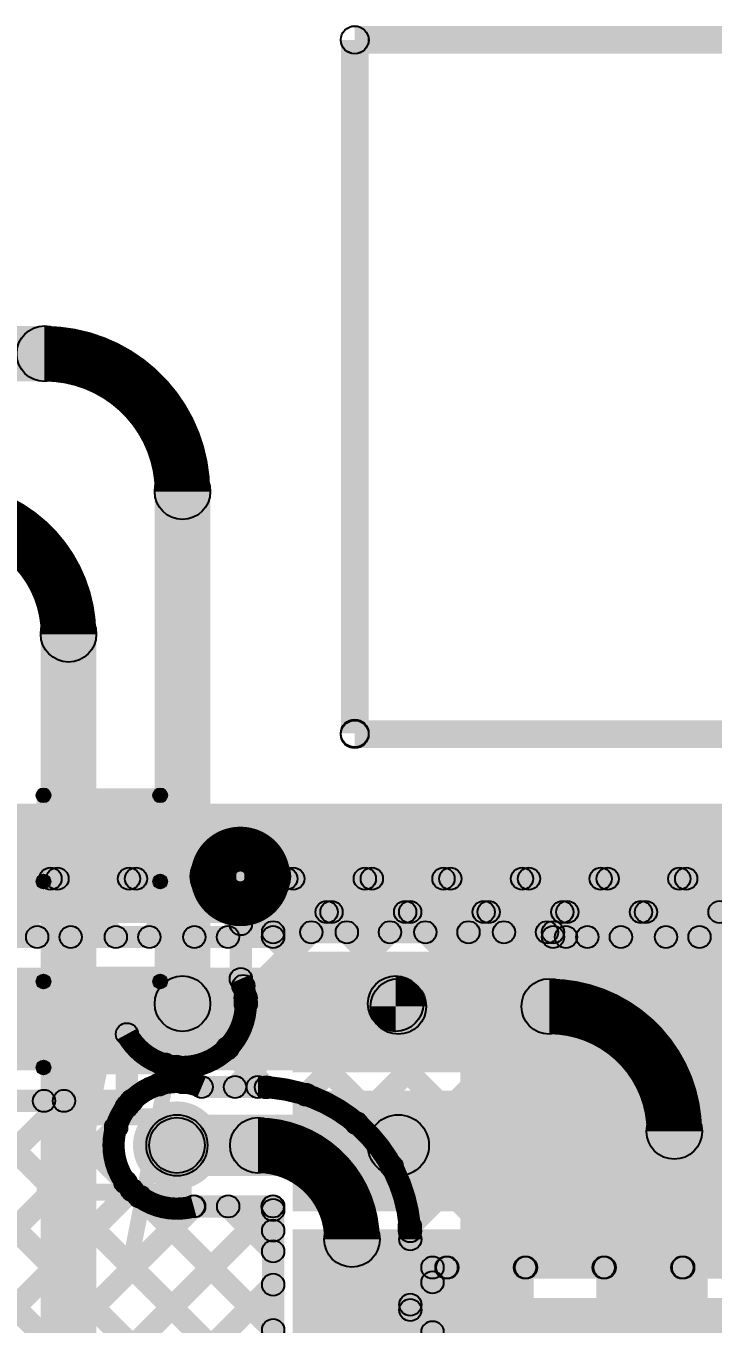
# Model space of a CAD drawing. Header units: millimetres. Extents: x -0.24 to 2.5, y 0 to 2.55.
# Drawn here: x 1.4387 to 1.6859, y 2.0537 to 2.521 of the extents above; entities that cross this region are included whole.
import ezdxf

# ---------------------------------------------------------------- set-up
doc = ezdxf.new("R2010")
doc.units = ezdxf.units.MM
doc.header["$MEASUREMENT"] = 0
for name, color, linetype in [('BottomLayer', 5, 'Continuous'), ('BottomSolder', 6, 'Continuous'), ('TopLayer', 1, 'Continuous'), ('TopOverlay', 2, 'Continuous'), ('TopPaste', 8, 'Continuous'), ('TopSolder', 216, 'Continuous'), ('ViaHoleLayer', 16, 'Continuous')]:
    doc.layers.add(name, color=color, linetype=linetype)

# ---------------------------------------------------------------- blocks, each defined once
blk = doc.blocks.new('C__0603_23')
at = {"layer": 'TopLayer'}
for points in [[(-0.015, 0.0175), (-0.015, -0.0175), (-0.045, -0.0175), (-0.045, 0.0175)], [(0.045, 0.0175), (0.045, -0.0175), (0.015, -0.0175), (0.015, 0.0175)]]:
    blk.add_hatch(color=1, dxfattribs=at).paths.add_polyline_path(points)
at = {"layer": 'TopOverlay'}
h = blk.add_hatch(color=2, dxfattribs=at)
edge = h.paths.add_edge_path()
edge.add_arc((-0.049, 0.021), 0.0025, 0, 360)
h = blk.add_hatch(color=2, dxfattribs=at)
edge = h.paths.add_edge_path()
edge.add_arc((-0.049, 0.021), 0.0025, 0, 360)
for points in [[(-0.049, 0.0185), (-0.049, 0.0235), (-0.018, 0.0235), (-0.018, 0.0185)], [(0.018, 0.0185), (0.018, 0.0235), (0.049, 0.0235), (0.049, 0.0185)], [(-0.0515, 0.021), (-0.0465, 0.021), (-0.0465, -0.021), (-0.0515, -0.021)], [(0.0465, 0.021), (0.0515, 0.021), (0.0515, -0.021), (0.0465, -0.021)], [(-0.049, -0.0235), (-0.049, -0.0185), (-0.018, -0.0185), (-0.018, -0.0235)], [(0.018, -0.0235), (0.018, -0.0185), (0.049, -0.0185), (0.049, -0.0235)]]:
    blk.add_hatch(color=2, dxfattribs=at).paths.add_polyline_path(points)
h = blk.add_hatch(color=2, dxfattribs=at)
edge = h.paths.add_edge_path()
edge.add_arc((-0.018, 0.021), 0.0025, 0, 360)
h = blk.add_hatch(color=2, dxfattribs=at)
edge = h.paths.add_edge_path()
edge.add_arc((0.018, 0.021), 0.0025, 0, 360)
h = blk.add_hatch(color=2, dxfattribs=at)
edge = h.paths.add_edge_path()
edge.add_arc((0.049, 0.021), 0.0025, 0, 360)
h = blk.add_hatch(color=2, dxfattribs=at)
edge = h.paths.add_edge_path()
edge.add_arc((0.049, 0.021), 0.0025, 0, 360)
h = blk.add_hatch(color=2, dxfattribs=at)
edge = h.paths.add_edge_path()
edge.add_arc((-0.049, -0.021), 0.0025, 0, 360)
h = blk.add_hatch(color=2, dxfattribs=at)
edge = h.paths.add_edge_path()
edge.add_arc((-0.049, -0.021), 0.0025, 0, 360)
h = blk.add_hatch(color=2, dxfattribs=at)
edge = h.paths.add_edge_path()
edge.add_arc((-0.018, -0.021), 0.0025, 0, 360)
h = blk.add_hatch(color=2, dxfattribs=at)
edge = h.paths.add_edge_path()
edge.add_arc((0.018, -0.021), 0.0025, 0, 360)
h = blk.add_hatch(color=2, dxfattribs=at)
edge = h.paths.add_edge_path()
edge.add_arc((0.049, -0.021), 0.0025, 0, 360)
h = blk.add_hatch(color=2, dxfattribs=at)
edge = h.paths.add_edge_path()
edge.add_arc((0.049, -0.021), 0.0025, 0, 360)
at = {"layer": 'TopPaste'}
for points in [[(-0.015, 0.0175), (-0.015, -0.0175), (-0.045, -0.0175), (-0.045, 0.0175)], [(0.045, 0.0175), (0.045, -0.0175), (0.015, -0.0175), (0.015, 0.0175)]]:
    blk.add_hatch(color=8, dxfattribs=at).paths.add_polyline_path(points)
at = {"layer": 'TopSolder'}
for points in [[(-0.01264, 0.01986), (-0.01264, -0.01986), (-0.04736, -0.01986), (-0.04736, 0.01986)], [(0.04736, 0.01986), (0.04736, -0.01986), (0.01264, -0.01986), (0.01264, 0.01986)]]:
    blk.add_hatch(color=216, dxfattribs=at).paths.add_polyline_path(points)
at = {"layer": 'TopOverlay'}
for centre in [(-0.049, 0.021), (-0.049, 0.021), (-0.018, 0.021), (0.018, 0.021), (0.049, 0.021), (0.049, 0.021), (-0.049, -0.021), (-0.049, -0.021), (-0.018, -0.021), (0.018, -0.021), (0.049, -0.021), (0.049, -0.021)]:
    blk.add_circle(centre, 0.0025, dxfattribs=at)
blk = doc.blocks.new('ESP32_WROOM_32__16MB__65')
at = {"layer": 'TopLayer'}
for points in [[(-0.37402, 0.3624), (-0.29528, 0.3624), (-0.29528, 0.32697), (-0.37402, 0.32697)], [(-0.37402, 0.3124), (-0.29528, 0.3124), (-0.29528, 0.27697), (-0.37402, 0.27697)], [(-0.37402, 0.2624), (-0.29528, 0.2624), (-0.29528, 0.22697), (-0.37402, 0.22697)], [(-0.37402, 0.2124), (-0.29528, 0.2124), (-0.29528, 0.17697), (-0.37402, 0.17697)]]:
    blk.add_hatch(color=1, dxfattribs=at).paths.add_polyline_path(points)
at = {"layer": 'TopOverlay'}
h = blk.add_hatch(color=2, dxfattribs=at)
edge = h.paths.add_edge_path()
edge.add_arc((-0.35565, 0.64467), 0.005, 0, 360)
h = blk.add_hatch(color=2, dxfattribs=at)
edge = h.paths.add_edge_path()
edge.add_arc((-0.35565, 0.64467), 0.005, 0, 360)
h = blk.add_hatch(color=2, dxfattribs=at)
edge = h.paths.add_edge_path()
edge.add_arc((-0.35564, 0.64469), 0.005, 0, 360)
h = blk.add_hatch(color=2, dxfattribs=at)
edge = h.paths.add_edge_path()
edge.add_arc((-0.35564, 0.64469), 0.005, 0, 360)
h = blk.add_hatch(color=2, dxfattribs=at)
edge = h.paths.add_edge_path()
edge.add_arc((-0.35564, 0.64468), 0.005, 0, 360)
h = blk.add_hatch(color=2, dxfattribs=at)
edge = h.paths.add_edge_path()
edge.add_arc((-0.35564, 0.64468), 0.005, 0, 360)
for points in [[(-0.35564, 0.63969), (-0.35564, 0.64969), (0.36481, 0.64969), (0.36481, 0.63969)], [(-0.35211, 0.64113), (-0.35918, 0.6482), (-0.35917, 0.64821), (-0.3521, 0.64114)], [(-0.35065, 0.395), (-0.36065, 0.395), (-0.36065, 0.64467), (-0.35065, 0.64467)], [(-0.35064, 0.64468), (-0.36064, 0.64468), (-0.36064, 0.64469), (-0.35064, 0.64469)], [(-0.35565, 0.38969), (-0.35565, 0.39969), (0.36535, 0.39969), (0.36535, 0.38969)]]:
    blk.add_hatch(color=2, dxfattribs=at).paths.add_polyline_path(points)
h = blk.add_hatch(color=2, dxfattribs=at)
edge = h.paths.add_edge_path()
edge.add_arc((-0.35565, 0.395), 0.005, 0, 360)
h = blk.add_hatch(color=2, dxfattribs=at)
edge = h.paths.add_edge_path()
edge.add_arc((-0.35565, 0.39469), 0.005, 0, 360)
h = blk.add_hatch(color=2, dxfattribs=at)
edge = h.paths.add_edge_path()
edge.add_arc((-0.40489, 0.3435), 0.00984, 0, 360)
h = blk.add_hatch(color=2, dxfattribs=at)
edge = h.paths.add_edge_path()
edge.add_arc((-0.38876, 0.3435), 0.00984, 0, 360)
at = {"layer": 'TopPaste'}
for points in [[(-0.37402, 0.3624), (-0.29528, 0.3624), (-0.29528, 0.32697), (-0.37402, 0.32697)], [(-0.37402, 0.3124), (-0.29528, 0.3124), (-0.29528, 0.27697), (-0.37402, 0.27697)], [(-0.37402, 0.2624), (-0.29528, 0.2624), (-0.29528, 0.22697), (-0.37402, 0.22697)], [(-0.37402, 0.2124), (-0.29528, 0.2124), (-0.29528, 0.17697), (-0.37402, 0.17697)]]:
    blk.add_hatch(color=8, dxfattribs=at).paths.add_polyline_path(points)
at = {"layer": 'TopSolder'}
for points in [[(-0.37802, 0.3664), (-0.29128, 0.3664), (-0.29128, 0.32297), (-0.37802, 0.32297)], [(-0.37802, 0.3164), (-0.29128, 0.3164), (-0.29128, 0.27297), (-0.37802, 0.27297)], [(-0.37802, 0.2664), (-0.29128, 0.2664), (-0.29128, 0.22297), (-0.37802, 0.22297)], [(-0.37802, 0.2164), (-0.29128, 0.2164), (-0.29128, 0.17297), (-0.37802, 0.17297)]]:
    blk.add_hatch(color=216, dxfattribs=at).paths.add_polyline_path(points)
at = {"layer": 'TopOverlay', "const_width": 0.01969}
blk.add_lwpolyline([(-0.38876, 0.3435, 1), (-0.40489, 0.3435, 1)], format="xyb", close=True, dxfattribs=at)
at = {"layer": 'TopOverlay'}
for centre, radius in [((-0.35565, 0.64467), 0.005), ((-0.35565, 0.64467), 0.005), ((-0.35564, 0.64469), 0.005), ((-0.35564, 0.64469), 0.005), ((-0.35564, 0.64468), 0.005), ((-0.35564, 0.64468), 0.005), ((-0.35565, 0.395), 0.005), ((-0.35565, 0.39469), 0.005), ((-0.40489, 0.3435), 0.00984), ((-0.38876, 0.3435), 0.00984)]:
    blk.add_circle(centre, radius, dxfattribs=at)

msp = doc.modelspace()

# ---------------------------------------------------------------- hatches: boundary and pattern name
at = {"layer": 'BottomLayer'}
for points in [[(1.092, 2.393), (1.092, 2.413), (1.44534, 2.413), (1.44534, 2.393)], [(1.505, 2.169), (1.485, 2.169), (1.485, 2.35334), (1.505, 2.35334)], [(1.464, 1.963), (1.444, 1.963), (1.444, 2.302), (1.464, 2.302)], [(1.595, 2.075), (1.693, 2.075), (1.693, 2.223), (1.595, 2.223)], [(1.516, 2.198), (1.516, 2.206), (2.395, 2.206), (2.395, 2.198)], [(1.51676, 2.13617), (1.5111, 2.14183), (1.5741, 2.20483), (1.57976, 2.19917)], [(1.52, 2.17791), (1.512, 2.17791), (1.512, 2.202), (1.52, 2.202)], [(1.51883, 2.19481), (1.51317, 2.20047), (1.51753, 2.20483), (1.52319, 2.19917)], [(1.52055, 2.16824), (1.51489, 2.1739), (1.54582, 2.20483), (1.55147, 2.19917)], [(1.51575, 2.19917), (1.52141, 2.20483), (1.64941, 2.07683), (1.64375, 2.07117)], [(1.54225, 2.13338), (1.53659, 2.13904), (1.60238, 2.20483), (1.60804, 2.19917)], [(1.54403, 2.19917), (1.54969, 2.20483), (1.67769, 2.07683), (1.67203, 2.07117)], [(1.56037, 2.12322), (1.55472, 2.12888), (1.63067, 2.20483), (1.63633, 2.19917)], [(1.57309, 2.10765), (1.56744, 2.11331), (1.65895, 2.20483), (1.66461, 2.19917)], [(1.57232, 2.19917), (1.57797, 2.20483), (1.70597, 2.07683), (1.70032, 2.07117)], [(1.57964, 2.08591), (1.57398, 2.09157), (1.68724, 2.20483), (1.69289, 2.19917)], [(1.59318, 2.07117), (1.58752, 2.07683), (1.71552, 2.20483), (1.72118, 2.19917)], [(1.6006, 2.19917), (1.60626, 2.20483), (1.69583, 2.11526), (1.69017, 2.1096)], [(1.62889, 2.19917), (1.63454, 2.20483), (1.69586, 2.14351), (1.6902, 2.13786)], [(1.65717, 2.19917), (1.66283, 2.20483), (1.7022, 2.16546), (1.69654, 2.1598)], [(1.68545, 2.19917), (1.69111, 2.20483), (1.71572, 2.18022), (1.71006, 2.17456)], [(1.51407, 2.17257), (1.51972, 2.17823), (1.62112, 2.07683), (1.61546, 2.07117)], [(1.479, 2.13201), (1.471, 2.13201), (1.471, 2.15803), (1.479, 2.15803)], [(1.50831, 2.15005), (1.51396, 2.1557), (1.52792, 2.14175), (1.52226, 2.13609)], [(1.4858, 2.14427), (1.49145, 2.14993), (1.49783, 2.14355), (1.49217, 2.13789)], [(1.62146, 2.07117), (1.61581, 2.07683), (1.69138, 2.1524), (1.69703, 2.14674)], [(1.48934, 2.13704), (1.48369, 2.1427), (1.4901, 2.14911), (1.49576, 2.14345)], [(1.50191, 2.135), (1.50191, 2.143), (1.52214, 2.143), (1.52214, 2.135)], [(1.493, 2.108), (1.493, 2.128), (1.52214, 2.128), (1.52214, 2.108)], [(1.64975, 2.07117), (1.64409, 2.07683), (1.69017, 2.12291), (1.69583, 2.11725)], [(1.57409, 2.08426), (1.57975, 2.08992), (1.59284, 2.07683), (1.58718, 2.07117)], [(1.67803, 2.07117), (1.67237, 2.07683), (1.68921, 2.09366), (1.69487, 2.08801)], [(1.566, 1.97994), (1.546, 1.97994), (1.546, 2.08414), (1.566, 2.08414)], [(1.581, 1.97994), (1.573, 1.97994), (1.573, 2.08414), (1.581, 2.08414)], [(1.58783, 2.06582), (1.58217, 2.07148), (1.58752, 2.07683), (1.59318, 2.07117)], [(1.585, 2.07), (1.585, 2.078), (2.089, 2.078), (2.089, 2.07)], [(1.57983, 2.05782), (1.57417, 2.06348), (1.58217, 2.07148), (1.58783, 2.06582)], [(1.589, 1.99), (1.581, 1.99), (1.581, 2.074), (1.589, 2.074)], [(1.57417, 2.0559), (1.57983, 2.06155), (1.58783, 2.05355), (1.58217, 2.0479)], [(1.596, 2.001), (2.279, 2.001), (2.279, 2.063), (1.596, 2.063)]]:
    msp.add_hatch(color=5, dxfattribs=at).paths.add_polyline_path(points)
h = msp.add_hatch(color=5, dxfattribs=at)
edge = h.paths.add_edge_path()
edge.add_arc((1.44534, 2.403), 0.01, 0, 360)
h = msp.add_hatch(color=5, dxfattribs=at)
edge = h.paths.add_edge_path()
edge.add_arc((1.44534, 2.403), 0.01, 0, 360)
h = msp.add_hatch(color=5, dxfattribs=at)
edge = h.paths.add_edge_path()
edge.add_arc((1.495, 2.35334), 0.01, 0, 360)
h = msp.add_hatch(color=5, dxfattribs=at)
edge = h.paths.add_edge_path()
edge.add_arc((1.495, 2.35334), 0.01, 0, 360)
h = msp.add_hatch(color=5, dxfattribs=at)
edge = h.paths.add_edge_path()
edge.add_arc((1.454, 2.302), 0.01, 0, 360)
h = msp.add_hatch(color=5, dxfattribs=at)
edge = h.paths.add_edge_path()
edge.add_arc((1.454, 2.302), 0.01, 0, 360)
h = msp.add_hatch(color=5, dxfattribs=at)
edge = h.paths.add_edge_path()
edge.add_arc((1.634, 2.201), 0.01181, 0, 360)
h = msp.add_hatch(color=5, dxfattribs=at)
edge = h.paths.add_edge_path()
edge.add_arc((1.67, 2.201), 0.01181, 0, 360)
h = msp.add_hatch(color=5, dxfattribs=at)
edge = h.paths.add_edge_path()
edge.add_arc((1.516, 2.202), 0.004, 0, 360)
h = msp.add_hatch(color=5, dxfattribs=at)
edge = h.paths.add_edge_path()
edge.add_arc((1.516, 2.202), 0.004, 0, 360)
h = msp.add_hatch(color=5, dxfattribs=at)
edge = h.paths.add_edge_path()
edge.add_arc((1.51858, 2.202), 0.004, 0, 360)
h = msp.add_hatch(color=5, dxfattribs=at)
edge = h.paths.add_edge_path()
edge.add_arc((1.52036, 2.202), 0.004, 0, 360)
h = msp.add_hatch(color=5, dxfattribs=at)
edge = h.paths.add_edge_path()
edge.add_arc((1.54686, 2.202), 0.004, 0, 360)
h = msp.add_hatch(color=5, dxfattribs=at)
edge = h.paths.add_edge_path()
edge.add_arc((1.54864, 2.202), 0.004, 0, 360)
h = msp.add_hatch(color=5, dxfattribs=at)
edge = h.paths.add_edge_path()
edge.add_arc((1.57515, 2.202), 0.004, 0, 360)
h = msp.add_hatch(color=5, dxfattribs=at)
edge = h.paths.add_edge_path()
edge.add_arc((1.57693, 2.202), 0.004, 0, 360)
h = msp.add_hatch(color=5, dxfattribs=at)
edge = h.paths.add_edge_path()
edge.add_arc((1.60343, 2.202), 0.004, 0, 360)
h = msp.add_hatch(color=5, dxfattribs=at)
edge = h.paths.add_edge_path()
edge.add_arc((1.60521, 2.202), 0.004, 0, 360)
h = msp.add_hatch(color=5, dxfattribs=at)
edge = h.paths.add_edge_path()
edge.add_arc((1.63171, 2.202), 0.004, 0, 360)
h = msp.add_hatch(color=5, dxfattribs=at)
edge = h.paths.add_edge_path()
edge.add_arc((1.6335, 2.202), 0.004, 0, 360)
h = msp.add_hatch(color=5, dxfattribs=at)
edge = h.paths.add_edge_path()
edge.add_arc((1.66, 2.202), 0.004, 0, 360)
h = msp.add_hatch(color=5, dxfattribs=at)
edge = h.paths.add_edge_path()
edge.add_arc((1.66178, 2.202), 0.004, 0, 360)
h = msp.add_hatch(color=5, dxfattribs=at)
edge = h.paths.add_edge_path()
edge.add_arc((1.68828, 2.202), 0.004, 0, 360)
h = msp.add_hatch(color=5, dxfattribs=at)
edge = h.paths.add_edge_path()
edge.add_arc((1.516, 2.19764), 0.004, 0, 360)
h = msp.add_hatch(color=5, dxfattribs=at)
edge = h.paths.add_edge_path()
edge.add_arc((1.495, 2.169), 0.01181, 0, 360)
h = msp.add_hatch(color=5, dxfattribs=at)
edge = h.paths.add_edge_path()
edge.add_arc((1.495, 2.169), 0.01, 0, 360)
h = msp.add_hatch(color=5, dxfattribs=at)
edge = h.paths.add_edge_path()
edge.add_arc((1.516, 2.17791), 0.004, 0, 360)
h = msp.add_hatch(color=5, dxfattribs=at)
edge = h.paths.add_edge_path()
edge.add_arc((1.516, 2.17791), 0.004, 0, 360)
h = msp.add_hatch(color=5, dxfattribs=at)
edge = h.paths.add_edge_path()
edge.add_arc((1.5169, 2.1754), 0.004, 0, 360)
h = msp.add_hatch(color=5, dxfattribs=at)
edge = h.paths.add_edge_path()
edge.add_arc((1.51772, 2.17107), 0.004, 0, 360)
h = msp.add_hatch(color=5, dxfattribs=at)
edge = h.paths.add_edge_path()
edge.add_arc((1.51781, 2.169), 0.004, 0, 360)
h = msp.add_hatch(color=5, dxfattribs=at)
edge = h.paths.add_edge_path()
edge.add_arc((1.51781, 2.169), 0.004, 0, 360)
h = msp.add_hatch(color=5, dxfattribs=at)
edge = h.paths.add_edge_path()
edge.add_arc((1.475, 2.15803), 0.004, 0, 360)
h = msp.add_hatch(color=5, dxfattribs=at)
edge = h.paths.add_edge_path()
edge.add_arc((1.475, 2.15803), 0.004, 0, 360)
h = msp.add_hatch(color=5, dxfattribs=at)
edge = h.paths.add_edge_path()
edge.add_arc((1.51113, 2.15287), 0.004, 0, 360)
h = msp.add_hatch(color=5, dxfattribs=at)
edge = h.paths.add_edge_path()
edge.add_arc((1.48863, 2.1471), 0.004, 0, 360)
h = msp.add_hatch(color=5, dxfattribs=at)
edge = h.paths.add_edge_path()
edge.add_arc((1.49293, 2.14628), 0.004, 0, 360)
h = msp.add_hatch(color=5, dxfattribs=at)
edge = h.paths.add_edge_path()
edge.add_arc((1.48651, 2.13987), 0.004, 0, 360)
h = msp.add_hatch(color=5, dxfattribs=at)
edge = h.paths.add_edge_path()
edge.add_arc((1.495, 2.14072), 0.004, 0, 360)
h = msp.add_hatch(color=5, dxfattribs=at)
edge = h.paths.add_edge_path()
edge.add_arc((1.50191, 2.139), 0.004, 0, 360)
h = msp.add_hatch(color=5, dxfattribs=at)
edge = h.paths.add_edge_path()
edge.add_arc((1.50191, 2.139), 0.004, 0, 360)
h = msp.add_hatch(color=5, dxfattribs=at)
edge = h.paths.add_edge_path()
edge.add_arc((1.51393, 2.139), 0.004, 0, 360)
h = msp.add_hatch(color=5, dxfattribs=at)
edge = h.paths.add_edge_path()
edge.add_arc((1.52214, 2.139), 0.004, 0, 360)
h = msp.add_hatch(color=5, dxfattribs=at)
edge = h.paths.add_edge_path()
edge.add_arc((1.52214, 2.139), 0.004, 0, 360)
h = msp.add_hatch(color=5, dxfattribs=at)
edge = h.paths.add_edge_path()
edge.add_arc((1.52509, 2.13892), 0.004, 0, 360)
h = msp.add_hatch(color=5, dxfattribs=at)
edge = h.paths.add_edge_path()
edge.add_arc((1.475, 2.13201), 0.004, 0, 360)
h = msp.add_hatch(color=5, dxfattribs=at)
edge = h.paths.add_edge_path()
edge.add_arc((1.475, 2.13201), 0.004, 0, 360)
h = msp.add_hatch(color=5, dxfattribs=at)
edge = h.paths.add_edge_path()
edge.add_arc((1.53942, 2.13621), 0.004, 0, 360)
h = msp.add_hatch(color=5, dxfattribs=at)
edge = h.paths.add_edge_path()
edge.add_arc((1.493, 2.118), 0.01181, 0, 360)
h = msp.add_hatch(color=5, dxfattribs=at)
edge = h.paths.add_edge_path()
edge.add_arc((1.493, 2.118), 0.01, 0, 360)
h = msp.add_hatch(color=5, dxfattribs=at)
edge = h.paths.add_edge_path()
edge.add_arc((1.52214, 2.118), 0.01, 0, 360)
h = msp.add_hatch(color=5, dxfattribs=at)
edge = h.paths.add_edge_path()
edge.add_arc((1.52214, 2.118), 0.01, 0, 360)
h = msp.add_hatch(color=5, dxfattribs=at)
edge = h.paths.add_edge_path()
edge.add_arc((1.55755, 2.12605), 0.004, 0, 360)
h = msp.add_hatch(color=5, dxfattribs=at)
edge = h.paths.add_edge_path()
edge.add_arc((1.57026, 2.11048), 0.004, 0, 360)
h = msp.add_hatch(color=5, dxfattribs=at)
edge = h.paths.add_edge_path()
edge.add_arc((1.556, 2.08414), 0.01, 0, 360)
h = msp.add_hatch(color=5, dxfattribs=at)
edge = h.paths.add_edge_path()
edge.add_arc((1.556, 2.08414), 0.01, 0, 360)
h = msp.add_hatch(color=5, dxfattribs=at)
edge = h.paths.add_edge_path()
edge.add_arc((1.57681, 2.08874), 0.004, 0, 360)
h = msp.add_hatch(color=5, dxfattribs=at)
edge = h.paths.add_edge_path()
edge.add_arc((1.57692, 2.08709), 0.004, 0, 360)
h = msp.add_hatch(color=5, dxfattribs=at)
edge = h.paths.add_edge_path()
edge.add_arc((1.577, 2.08414), 0.004, 0, 360)
h = msp.add_hatch(color=5, dxfattribs=at)
edge = h.paths.add_edge_path()
edge.add_arc((1.577, 2.08414), 0.004, 0, 360)
h = msp.add_hatch(color=5, dxfattribs=at)
edge = h.paths.add_edge_path()
edge.add_arc((1.585, 2.074), 0.004, 0, 360)
h = msp.add_hatch(color=5, dxfattribs=at)
edge = h.paths.add_edge_path()
edge.add_arc((1.585, 2.074), 0.004, 0, 360)
h = msp.add_hatch(color=5, dxfattribs=at)
edge = h.paths.add_edge_path()
edge.add_arc((1.59001, 2.074), 0.004, 0, 360)
h = msp.add_hatch(color=5, dxfattribs=at)
edge = h.paths.add_edge_path()
edge.add_arc((1.59035, 2.074), 0.004, 0, 360)
h = msp.add_hatch(color=5, dxfattribs=at)
edge = h.paths.add_edge_path()
edge.add_arc((1.59035, 2.074), 0.004, 0, 360)
h = msp.add_hatch(color=5, dxfattribs=at)
edge = h.paths.add_edge_path()
edge.add_arc((1.61829, 2.074), 0.004, 0, 360)
h = msp.add_hatch(color=5, dxfattribs=at)
edge = h.paths.add_edge_path()
edge.add_arc((1.61863, 2.074), 0.004, 0, 360)
h = msp.add_hatch(color=5, dxfattribs=at)
edge = h.paths.add_edge_path()
edge.add_arc((1.64658, 2.074), 0.004, 0, 360)
h = msp.add_hatch(color=5, dxfattribs=at)
edge = h.paths.add_edge_path()
edge.add_arc((1.64692, 2.074), 0.004, 0, 360)
h = msp.add_hatch(color=5, dxfattribs=at)
edge = h.paths.add_edge_path()
edge.add_arc((1.67486, 2.074), 0.004, 0, 360)
h = msp.add_hatch(color=5, dxfattribs=at)
edge = h.paths.add_edge_path()
edge.add_arc((1.6752, 2.074), 0.004, 0, 360)
h = msp.add_hatch(color=5, dxfattribs=at)
edge = h.paths.add_edge_path()
edge.add_arc((1.585, 2.06865), 0.004, 0, 360)
h = msp.add_hatch(color=5, dxfattribs=at)
edge = h.paths.add_edge_path()
edge.add_arc((1.585, 2.06865), 0.004, 0, 360)
h = msp.add_hatch(color=5, dxfattribs=at)
edge = h.paths.add_edge_path()
edge.add_arc((1.577, 2.06065), 0.004, 0, 360)
h = msp.add_hatch(color=5, dxfattribs=at)
edge = h.paths.add_edge_path()
edge.add_arc((1.577, 2.05872), 0.004, 0, 360)
h = msp.add_hatch(color=5, dxfattribs=at)
edge = h.paths.add_edge_path()
edge.add_arc((1.585, 2.05072), 0.004, 0, 360)
at = {"layer": 'BottomSolder'}
h = msp.add_hatch(color=6, dxfattribs=at)
edge = h.paths.add_edge_path()
edge.add_arc((1.634, 2.201), 0.01581, 0, 360)
h = msp.add_hatch(color=6, dxfattribs=at)
edge = h.paths.add_edge_path()
edge.add_arc((1.67, 2.201), 0.01581, 0, 360)
h = msp.add_hatch(color=6, dxfattribs=at)
edge = h.paths.add_edge_path()
edge.add_arc((1.495, 2.169), 0.01581, 0, 360)
h = msp.add_hatch(color=6, dxfattribs=at)
edge = h.paths.add_edge_path()
edge.add_arc((1.493, 2.118), 0.01581, 0, 360)
at = {"layer": 'TopLayer'}
for points in [[(1.03317, 2.45547), (1.03883, 2.46113), (1.53046, 1.9695), (1.5248, 1.96384)], [(1.05976, 2.45717), (1.06542, 2.46283), (1.53046, 1.99779), (1.5248, 1.99213)], [(1.098, 2.198), (2.29, 2.198), (2.29, 2.241), (1.098, 2.241)], [(1.4189, 2.21117), (1.42455, 2.21683), (1.44555, 2.19583), (1.4399, 2.19017)], [(1.421, 2.21), (1.421, 2.218), (2.314, 2.218), (2.314, 2.21)], [(1.42934, 2.19017), (1.42368, 2.19583), (1.44468, 2.21683), (1.45034, 2.21117)], [(1.44718, 2.21117), (1.45284, 2.21683), (1.47384, 2.19583), (1.46818, 2.19017)], [(1.45762, 2.19017), (1.45196, 2.19583), (1.47296, 2.21683), (1.47862, 2.21117)], [(1.47546, 2.21117), (1.48112, 2.21683), (1.50212, 2.19583), (1.49646, 2.19017)], [(1.4859, 2.19017), (1.48025, 2.19583), (1.50125, 2.21683), (1.5069, 2.21117)], [(1.50375, 2.21117), (1.50941, 2.21683), (1.53041, 2.19583), (1.52475, 2.19017)], [(1.51419, 2.19017), (1.50853, 2.19583), (1.52953, 2.21683), (1.53519, 2.21117)], [(1.53203, 2.21117), (1.53769, 2.21683), (1.55697, 2.19755), (1.55132, 2.19189)], [(1.54419, 2.19189), (1.53853, 2.19755), (1.55782, 2.21683), (1.56347, 2.21117)], [(1.56032, 2.21117), (1.56597, 2.21683), (1.58526, 2.19755), (1.5796, 2.19189)], [(1.57247, 2.19189), (1.56682, 2.19755), (1.5861, 2.21683), (1.59176, 2.21117)], [(1.5886, 2.21117), (1.59426, 2.21683), (1.61354, 2.19755), (1.60788, 2.19189)], [(1.60076, 2.19189), (1.5951, 2.19755), (1.61438, 2.21683), (1.62004, 2.21117)], [(1.61689, 2.21117), (1.62254, 2.21683), (1.64354, 2.19583), (1.63789, 2.19017)], [(1.62904, 2.19189), (1.62339, 2.19755), (1.64267, 2.21683), (1.64833, 2.21117)], [(1.64517, 2.21117), (1.65083, 2.21683), (1.67183, 2.19583), (1.66617, 2.19017)], [(1.65561, 2.19017), (1.64995, 2.19583), (1.67095, 2.21683), (1.67661, 2.21117)], [(1.67345, 2.21117), (1.67911, 2.21683), (2.15993, 1.73601), (2.15428, 1.73035)], [(1.68389, 2.19017), (1.67824, 2.19583), (1.69924, 2.21683), (1.70489, 2.21117)], [(1.389, 2.189), (1.389, 2.197), (1.52763, 2.197), (1.52763, 2.189)], [(1.52763, 2.19072), (1.52763, 2.19872), (1.62837, 2.19872), (1.62837, 2.19072)], [(1.62837, 2.189), (1.62837, 2.197), (1.633, 2.197), (1.633, 2.189)], [(1.633, 2.189), (1.633, 2.197), (1.695, 2.197), (1.695, 2.189)], [(1.633, 2.189), (1.633, 2.197), (1.695, 2.197), (1.695, 2.189)], [(1.4, 2.145), (1.684, 2.145), (1.684, 2.182), (1.4, 2.182)], [(1.495, 2.159), (1.495, 2.179), (1.57171, 2.179), (1.57171, 2.159)], [(1.57271, 2.158), (1.57271, 2.178), (1.627, 2.178), (1.627, 2.158)], [(1.644, 2.018), (1.684, 2.018), (1.684, 2.182), (1.644, 2.182)], [(1.25143, 1.92741), (1.24577, 1.93307), (1.44953, 2.13683), (1.45519, 2.13117)], [(1.389, 2.13), (1.389, 2.138), (1.47674, 2.138), (1.47674, 2.13)], [(1.41404, 2.13117), (1.4197, 2.13683), (1.53046, 2.02607), (1.5248, 2.02041)], [(1.44233, 2.13117), (1.44798, 2.13683), (1.47733, 2.10749), (1.47167, 2.10183)], [(1.26557, 1.91327), (1.25991, 1.91893), (1.4683, 2.12731), (1.47396, 2.12166)], [(1.493, 2.107), (1.493, 2.129), (1.57271, 2.129), (1.57271, 2.107)], [(1.682, 2.034), (1.662, 2.034), (1.662, 2.123), (1.682, 2.123)], [(1.27971, 1.89913), (1.27406, 1.90478), (1.47401, 2.10473), (1.47966, 2.09908)], [(1.34404, 1.93517), (1.33838, 1.94083), (1.49638, 2.09883), (1.50204, 2.09317)], [(1.37233, 1.93517), (1.36667, 1.94083), (1.52467, 2.09883), (1.53033, 2.09317)], [(1.47683, 2.09667), (1.48249, 2.10233), (1.53046, 2.05435), (1.5248, 2.0487)], [(1.49903, 2.092), (1.49903, 2.1), (1.52763, 2.1), (1.52763, 2.092)], [(1.50861, 2.09317), (1.51427, 2.09883), (1.53046, 2.08264), (1.5248, 2.07698)], [(1.53163, 2.08728), (1.52363, 2.08728), (1.52363, 2.09472), (1.53163, 2.09472)], [(1.53163, 2.08728), (1.52363, 2.08728), (1.52363, 2.09472), (1.53163, 2.09472)], [(1.53163, 2.04472), (1.52363, 2.04472), (1.52363, 2.08728), (1.53163, 2.08728)], [(1.40061, 1.93517), (1.39495, 1.94083), (1.5248, 2.07068), (1.53046, 2.06502)]]:
    msp.add_hatch(color=1, dxfattribs=at).paths.add_polyline_path(points)
h = msp.add_hatch(color=1, dxfattribs=at)
edge = h.paths.add_edge_path()
edge.add_arc((1.44751, 2.214), 0.004, 0, 360)
h = msp.add_hatch(color=1, dxfattribs=at)
edge = h.paths.add_edge_path()
edge.add_arc((1.45001, 2.214), 0.004, 0, 360)
h = msp.add_hatch(color=1, dxfattribs=at)
edge = h.paths.add_edge_path()
edge.add_arc((1.47579, 2.214), 0.004, 0, 360)
h = msp.add_hatch(color=1, dxfattribs=at)
edge = h.paths.add_edge_path()
edge.add_arc((1.47829, 2.214), 0.004, 0, 360)
h = msp.add_hatch(color=1, dxfattribs=at)
edge = h.paths.add_edge_path()
edge.add_arc((1.50408, 2.214), 0.004, 0, 360)
h = msp.add_hatch(color=1, dxfattribs=at)
edge = h.paths.add_edge_path()
edge.add_arc((1.50658, 2.214), 0.004, 0, 360)
h = msp.add_hatch(color=1, dxfattribs=at)
edge = h.paths.add_edge_path()
edge.add_arc((1.53236, 2.214), 0.004, 0, 360)
h = msp.add_hatch(color=1, dxfattribs=at)
edge = h.paths.add_edge_path()
edge.add_arc((1.53486, 2.214), 0.004, 0, 360)
h = msp.add_hatch(color=1, dxfattribs=at)
edge = h.paths.add_edge_path()
edge.add_arc((1.56064, 2.214), 0.004, 0, 360)
h = msp.add_hatch(color=1, dxfattribs=at)
edge = h.paths.add_edge_path()
edge.add_arc((1.56315, 2.214), 0.004, 0, 360)
h = msp.add_hatch(color=1, dxfattribs=at)
edge = h.paths.add_edge_path()
edge.add_arc((1.58893, 2.214), 0.004, 0, 360)
h = msp.add_hatch(color=1, dxfattribs=at)
edge = h.paths.add_edge_path()
edge.add_arc((1.59143, 2.214), 0.004, 0, 360)
h = msp.add_hatch(color=1, dxfattribs=at)
edge = h.paths.add_edge_path()
edge.add_arc((1.61721, 2.214), 0.004, 0, 360)
h = msp.add_hatch(color=1, dxfattribs=at)
edge = h.paths.add_edge_path()
edge.add_arc((1.61971, 2.214), 0.004, 0, 360)
h = msp.add_hatch(color=1, dxfattribs=at)
edge = h.paths.add_edge_path()
edge.add_arc((1.6455, 2.214), 0.004, 0, 360)
h = msp.add_hatch(color=1, dxfattribs=at)
edge = h.paths.add_edge_path()
edge.add_arc((1.648, 2.214), 0.004, 0, 360)
h = msp.add_hatch(color=1, dxfattribs=at)
edge = h.paths.add_edge_path()
edge.add_arc((1.67378, 2.214), 0.004, 0, 360)
h = msp.add_hatch(color=1, dxfattribs=at)
edge = h.paths.add_edge_path()
edge.add_arc((1.67628, 2.214), 0.004, 0, 360)
h = msp.add_hatch(color=1, dxfattribs=at)
edge = h.paths.add_edge_path()
edge.add_arc((1.634, 2.201), 0.01181, 0, 360)
h = msp.add_hatch(color=1, dxfattribs=at)
edge = h.paths.add_edge_path()
edge.add_arc((1.67, 2.201), 0.01181, 0, 360)
h = msp.add_hatch(color=1, dxfattribs=at)
edge = h.paths.add_edge_path()
edge.add_arc((1.44272, 2.193), 0.004, 0, 360)
h = msp.add_hatch(color=1, dxfattribs=at)
edge = h.paths.add_edge_path()
edge.add_arc((1.45479, 2.193), 0.004, 0, 360)
h = msp.add_hatch(color=1, dxfattribs=at)
edge = h.paths.add_edge_path()
edge.add_arc((1.47101, 2.193), 0.004, 0, 360)
h = msp.add_hatch(color=1, dxfattribs=at)
edge = h.paths.add_edge_path()
edge.add_arc((1.48308, 2.193), 0.004, 0, 360)
h = msp.add_hatch(color=1, dxfattribs=at)
edge = h.paths.add_edge_path()
edge.add_arc((1.49929, 2.193), 0.004, 0, 360)
h = msp.add_hatch(color=1, dxfattribs=at)
edge = h.paths.add_edge_path()
edge.add_arc((1.51136, 2.193), 0.004, 0, 360)
h = msp.add_hatch(color=1, dxfattribs=at)
edge = h.paths.add_edge_path()
edge.add_arc((1.52758, 2.193), 0.004, 0, 360)
h = msp.add_hatch(color=1, dxfattribs=at)
edge = h.paths.add_edge_path()
edge.add_arc((1.52763, 2.19472), 0.004, 0, 360)
h = msp.add_hatch(color=1, dxfattribs=at)
edge = h.paths.add_edge_path()
edge.add_arc((1.52763, 2.193), 0.004, 0, 360)
h = msp.add_hatch(color=1, dxfattribs=at)
edge = h.paths.add_edge_path()
edge.add_arc((1.54136, 2.19472), 0.004, 0, 360)
h = msp.add_hatch(color=1, dxfattribs=at)
edge = h.paths.add_edge_path()
edge.add_arc((1.55414, 2.19472), 0.004, 0, 360)
h = msp.add_hatch(color=1, dxfattribs=at)
edge = h.paths.add_edge_path()
edge.add_arc((1.56965, 2.19472), 0.004, 0, 360)
h = msp.add_hatch(color=1, dxfattribs=at)
edge = h.paths.add_edge_path()
edge.add_arc((1.58243, 2.19472), 0.004, 0, 360)
h = msp.add_hatch(color=1, dxfattribs=at)
edge = h.paths.add_edge_path()
edge.add_arc((1.59793, 2.19472), 0.004, 0, 360)
h = msp.add_hatch(color=1, dxfattribs=at)
edge = h.paths.add_edge_path()
edge.add_arc((1.61071, 2.19472), 0.004, 0, 360)
h = msp.add_hatch(color=1, dxfattribs=at)
edge = h.paths.add_edge_path()
edge.add_arc((1.62621, 2.19472), 0.004, 0, 360)
h = msp.add_hatch(color=1, dxfattribs=at)
edge = h.paths.add_edge_path()
edge.add_arc((1.62837, 2.19472), 0.004, 0, 360)
h = msp.add_hatch(color=1, dxfattribs=at)
edge = h.paths.add_edge_path()
edge.add_arc((1.62837, 2.193), 0.004, 0, 360)
h = msp.add_hatch(color=1, dxfattribs=at)
edge = h.paths.add_edge_path()
edge.add_arc((1.633, 2.193), 0.004, 0, 360)
h = msp.add_hatch(color=1, dxfattribs=at)
edge = h.paths.add_edge_path()
edge.add_arc((1.633, 2.193), 0.004, 0, 360)
h = msp.add_hatch(color=1, dxfattribs=at)
edge = h.paths.add_edge_path()
edge.add_arc((1.633, 2.193), 0.004, 0, 360)
h = msp.add_hatch(color=1, dxfattribs=at)
edge = h.paths.add_edge_path()
edge.add_arc((1.64071, 2.193), 0.004, 0, 360)
h = msp.add_hatch(color=1, dxfattribs=at)
edge = h.paths.add_edge_path()
edge.add_arc((1.65278, 2.193), 0.004, 0, 360)
h = msp.add_hatch(color=1, dxfattribs=at)
edge = h.paths.add_edge_path()
edge.add_arc((1.669, 2.193), 0.004, 0, 360)
h = msp.add_hatch(color=1, dxfattribs=at)
edge = h.paths.add_edge_path()
edge.add_arc((1.68107, 2.193), 0.004, 0, 360)
h = msp.add_hatch(color=1, dxfattribs=at)
edge = h.paths.add_edge_path()
edge.add_arc((1.495, 2.169), 0.01181, 0, 360)
h = msp.add_hatch(color=1, dxfattribs=at)
edge = h.paths.add_edge_path()
edge.add_arc((1.495, 2.169), 0.01, 0, 360)
h = msp.add_hatch(color=1, dxfattribs=at)
edge = h.paths.add_edge_path()
edge.add_arc((1.57171, 2.169), 0.01, 0, 360)
h = msp.add_hatch(color=1, dxfattribs=at)
edge = h.paths.add_edge_path()
edge.add_arc((1.57171, 2.169), 0.01, 0, 360)
h = msp.add_hatch(color=1, dxfattribs=at)
edge = h.paths.add_edge_path()
edge.add_arc((1.57271, 2.168), 0.01, 0, 360)
h = msp.add_hatch(color=1, dxfattribs=at)
edge = h.paths.add_edge_path()
edge.add_arc((1.57271, 2.168), 0.01, 0, 360)
h = msp.add_hatch(color=1, dxfattribs=at)
edge = h.paths.add_edge_path()
edge.add_arc((1.627, 2.168), 0.01, 0, 360)
h = msp.add_hatch(color=1, dxfattribs=at)
edge = h.paths.add_edge_path()
edge.add_arc((1.627, 2.168), 0.01, 0, 360)
h = msp.add_hatch(color=1, dxfattribs=at)
edge = h.paths.add_edge_path()
edge.add_arc((1.44516, 2.134), 0.004, 0, 360)
h = msp.add_hatch(color=1, dxfattribs=at)
edge = h.paths.add_edge_path()
edge.add_arc((1.45236, 2.134), 0.004, 0, 360)
h = msp.add_hatch(color=1, dxfattribs=at)
edge = h.paths.add_edge_path()
edge.add_arc((1.47674, 2.134), 0.004, 0, 360)
h = msp.add_hatch(color=1, dxfattribs=at)
edge = h.paths.add_edge_path()
edge.add_arc((1.47674, 2.134), 0.004, 0, 360)
h = msp.add_hatch(color=1, dxfattribs=at)
edge = h.paths.add_edge_path()
edge.add_arc((1.672, 2.123), 0.01, 0, 360)
h = msp.add_hatch(color=1, dxfattribs=at)
edge = h.paths.add_edge_path()
edge.add_arc((1.672, 2.123), 0.01, 0, 360)
h = msp.add_hatch(color=1, dxfattribs=at)
edge = h.paths.add_edge_path()
edge.add_arc((1.47113, 2.12449), 0.004, 0, 360)
h = msp.add_hatch(color=1, dxfattribs=at)
edge = h.paths.add_edge_path()
edge.add_arc((1.493, 2.118), 0.01181, 0, 360)
h = msp.add_hatch(color=1, dxfattribs=at)
edge = h.paths.add_edge_path()
edge.add_arc((1.493, 2.118), 0.011, 0, 360)
h = msp.add_hatch(color=1, dxfattribs=at)
edge = h.paths.add_edge_path()
edge.add_arc((1.57271, 2.118), 0.011, 0, 360)
h = msp.add_hatch(color=1, dxfattribs=at)
edge = h.paths.add_edge_path()
edge.add_arc((1.4745, 2.10466), 0.004, 0, 360)
h = msp.add_hatch(color=1, dxfattribs=at)
edge = h.paths.add_edge_path()
edge.add_arc((1.47683, 2.10191), 0.004, 0, 360)
h = msp.add_hatch(color=1, dxfattribs=at)
edge = h.paths.add_edge_path()
edge.add_arc((1.47966, 2.0995), 0.004, 0, 360)
h = msp.add_hatch(color=1, dxfattribs=at)
edge = h.paths.add_edge_path()
edge.add_arc((1.49903, 2.096), 0.004, 0, 360)
h = msp.add_hatch(color=1, dxfattribs=at)
edge = h.paths.add_edge_path()
edge.add_arc((1.49903, 2.096), 0.004, 0, 360)
h = msp.add_hatch(color=1, dxfattribs=at)
edge = h.paths.add_edge_path()
edge.add_arc((1.49921, 2.096), 0.004, 0, 360)
h = msp.add_hatch(color=1, dxfattribs=at)
edge = h.paths.add_edge_path()
edge.add_arc((1.51144, 2.096), 0.004, 0, 360)
h = msp.add_hatch(color=1, dxfattribs=at)
edge = h.paths.add_edge_path()
edge.add_arc((1.5275, 2.096), 0.004, 0, 360)
h = msp.add_hatch(color=1, dxfattribs=at)
edge = h.paths.add_edge_path()
edge.add_arc((1.52763, 2.096), 0.004, 0, 360)
h = msp.add_hatch(color=1, dxfattribs=at)
edge = h.paths.add_edge_path()
edge.add_arc((1.52763, 2.09472), 0.004, 0, 360)
h = msp.add_hatch(color=1, dxfattribs=at)
edge = h.paths.add_edge_path()
edge.add_arc((1.52763, 2.09472), 0.004, 0, 360)
h = msp.add_hatch(color=1, dxfattribs=at)
edge = h.paths.add_edge_path()
edge.add_arc((1.52763, 2.08728), 0.004, 0, 360)
h = msp.add_hatch(color=1, dxfattribs=at)
edge = h.paths.add_edge_path()
edge.add_arc((1.52763, 2.08728), 0.004, 0, 360)
h = msp.add_hatch(color=1, dxfattribs=at)
edge = h.paths.add_edge_path()
edge.add_arc((1.52763, 2.08728), 0.004, 0, 360)
h = msp.add_hatch(color=1, dxfattribs=at)
edge = h.paths.add_edge_path()
edge.add_arc((1.52763, 2.07981), 0.004, 0, 360)
h = msp.add_hatch(color=1, dxfattribs=at)
edge = h.paths.add_edge_path()
edge.add_arc((1.52763, 2.06785), 0.004, 0, 360)
h = msp.add_hatch(color=1, dxfattribs=at)
edge = h.paths.add_edge_path()
edge.add_arc((1.52763, 2.05153), 0.004, 0, 360)
at = {"layer": 'TopSolder'}
h = msp.add_hatch(color=216, dxfattribs=at)
edge = h.paths.add_edge_path()
edge.add_arc((1.634, 2.201), 0.01581, 0, 360)
h = msp.add_hatch(color=216, dxfattribs=at)
edge = h.paths.add_edge_path()
edge.add_arc((1.67, 2.201), 0.01581, 0, 360)
h = msp.add_hatch(color=216, dxfattribs=at)
edge = h.paths.add_edge_path()
edge.add_arc((1.495, 2.169), 0.01581, 0, 360)
h = msp.add_hatch(color=216, dxfattribs=at)
edge = h.paths.add_edge_path()
edge.add_arc((1.493, 2.118), 0.01581, 0, 360)
at = {"layer": 'ViaHoleLayer'}
h = msp.add_hatch(color=16, dxfattribs=at)
edge = h.paths.add_edge_path()
edge.add_arc((1.634, 2.201), 0.00787, 0, 360)
h = msp.add_hatch(color=16, dxfattribs=at)
edge = h.paths.add_edge_path()
edge.add_arc((1.67, 2.201), 0.00787, 0, 360)
h = msp.add_hatch(color=16, dxfattribs=at)
edge = h.paths.add_edge_path()
edge.add_arc((1.495, 2.169), 0.00787, 0, 360)
h = msp.add_hatch(color=16, dxfattribs=at)
edge = h.paths.add_edge_path()
edge.add_arc((1.493, 2.118), 0.00787, 0, 360)

# ---------------------------------------------------------------- linework, layer by layer
at = {"layer": 'BottomLayer'}
for points, const_width in [([(1.44534, 2.403, -0.414214), (1.495, 2.35334)], 0.02), ([(1.409, 2.347, -0.414214), (1.454, 2.302)], 0.02), ([(1.516, 2.17791, -0.100628), (1.51781, 2.169)], 0.008), ([(1.51781, 2.169, -0.776065), (1.475, 2.15803)], 0.008), ([(1.475, 2.13201, -0.339871), (1.50191, 2.139)], 0.008), ([(1.52214, 2.139, -0.414214), (1.577, 2.08414)], 0.008), ([(1.52214, 2.118, -0.414214), (1.556, 2.08414)], 0.02)]:
    msp.add_lwpolyline(points, format="xyb", dxfattribs=dict(at, const_width=const_width))
for centre, radius in [((1.44534, 2.403), 0.01), ((1.44534, 2.403), 0.01), ((1.495, 2.35334), 0.01), ((1.495, 2.35334), 0.01), ((1.454, 2.302), 0.01), ((1.454, 2.302), 0.01), ((1.516, 2.202), 0.004), ((1.516, 2.202), 0.004), ((1.51858, 2.202), 0.004), ((1.52036, 2.202), 0.004), ((1.54686, 2.202), 0.004), ((1.54864, 2.202), 0.004), ((1.57515, 2.202), 0.004), ((1.57693, 2.202), 0.004), ((1.60343, 2.202), 0.004), ((1.60521, 2.202), 0.004), ((1.63171, 2.202), 0.004), ((1.6335, 2.202), 0.004), ((1.66, 2.202), 0.004), ((1.66178, 2.202), 0.004), ((1.68828, 2.202), 0.004), ((1.516, 2.19764), 0.004), ((1.495, 2.169), 0.01), ((1.516, 2.17791), 0.004), ((1.516, 2.17791), 0.004), ((1.5169, 2.1754), 0.004), ((1.51772, 2.17107), 0.004), ((1.51781, 2.169), 0.004), ((1.51781, 2.169), 0.004), ((1.475, 2.15803), 0.004), ((1.475, 2.15803), 0.004), ((1.51113, 2.15287), 0.004), ((1.48863, 2.1471), 0.004), ((1.49293, 2.14628), 0.004), ((1.48651, 2.13987), 0.004), ((1.495, 2.14072), 0.004), ((1.50191, 2.139), 0.004), ((1.50191, 2.139), 0.004), ((1.51393, 2.139), 0.004), ((1.52214, 2.139), 0.004), ((1.52214, 2.139), 0.004), ((1.52509, 2.13892), 0.004), ((1.475, 2.13201), 0.004), ((1.475, 2.13201), 0.004), ((1.53942, 2.13621), 0.004), ((1.493, 2.118), 0.01), ((1.52214, 2.118), 0.01), ((1.52214, 2.118), 0.01), ((1.55755, 2.12605), 0.004), ((1.57026, 2.11048), 0.004), ((1.556, 2.08414), 0.01), ((1.556, 2.08414), 0.01), ((1.57681, 2.08874), 0.004), ((1.57692, 2.08709), 0.004), ((1.577, 2.08414), 0.004), ((1.577, 2.08414), 0.004), ((1.585, 2.074), 0.004), ((1.585, 2.074), 0.004), ((1.59001, 2.074), 0.004), ((1.59035, 2.074), 0.004), ((1.59035, 2.074), 0.004), ((1.61829, 2.074), 0.004), ((1.61863, 2.074), 0.004), ((1.64658, 2.074), 0.004), ((1.64692, 2.074), 0.004), ((1.67486, 2.074), 0.004), ((1.6752, 2.074), 0.004), ((1.585, 2.06865), 0.004), ((1.585, 2.06865), 0.004), ((1.577, 2.06065), 0.004), ((1.577, 2.05872), 0.004), ((1.585, 2.05072), 0.004)]:
    msp.add_circle(centre, radius, dxfattribs=at)
at = {"layer": 'TopLayer'}
for points, const_width in [([(1.57171, 2.169, -0.414214), (1.57271, 2.168)], 0.02), ([(1.627, 2.168, -0.414214), (1.672, 2.123)], 0.02), ([(1.49903, 2.096, -0.766389), (1.47674, 2.134)], 0.008)]:
    msp.add_lwpolyline(points, format="xyb", dxfattribs=dict(at, const_width=const_width))
for centre, radius in [((1.44751, 2.214), 0.004), ((1.45001, 2.214), 0.004), ((1.47579, 2.214), 0.004), ((1.47829, 2.214), 0.004), ((1.50408, 2.214), 0.004), ((1.50658, 2.214), 0.004), ((1.53236, 2.214), 0.004), ((1.53486, 2.214), 0.004), ((1.56064, 2.214), 0.004), ((1.56315, 2.214), 0.004), ((1.58893, 2.214), 0.004), ((1.59143, 2.214), 0.004), ((1.61721, 2.214), 0.004), ((1.61971, 2.214), 0.004), ((1.6455, 2.214), 0.004), ((1.648, 2.214), 0.004), ((1.67378, 2.214), 0.004), ((1.67628, 2.214), 0.004), ((1.44272, 2.193), 0.004), ((1.45479, 2.193), 0.004), ((1.47101, 2.193), 0.004), ((1.48308, 2.193), 0.004), ((1.49929, 2.193), 0.004), ((1.51136, 2.193), 0.004), ((1.52758, 2.193), 0.004), ((1.52763, 2.19472), 0.004), ((1.52763, 2.193), 0.004), ((1.54136, 2.19472), 0.004), ((1.55414, 2.19472), 0.004), ((1.56965, 2.19472), 0.004), ((1.58243, 2.19472), 0.004), ((1.59793, 2.19472), 0.004), ((1.61071, 2.19472), 0.004), ((1.62621, 2.19472), 0.004), ((1.62837, 2.19472), 0.004), ((1.62837, 2.193), 0.004), ((1.633, 2.193), 0.004), ((1.633, 2.193), 0.004), ((1.633, 2.193), 0.004), ((1.64071, 2.193), 0.004), ((1.65278, 2.193), 0.004), ((1.669, 2.193), 0.004), ((1.68107, 2.193), 0.004), ((1.495, 2.169), 0.01), ((1.57171, 2.169), 0.01), ((1.57171, 2.169), 0.01), ((1.57271, 2.168), 0.01), ((1.57271, 2.168), 0.01), ((1.627, 2.168), 0.01), ((1.627, 2.168), 0.01), ((1.44516, 2.134), 0.004), ((1.45236, 2.134), 0.004), ((1.47674, 2.134), 0.004), ((1.47674, 2.134), 0.004), ((1.672, 2.123), 0.01), ((1.672, 2.123), 0.01), ((1.47113, 2.12449), 0.004), ((1.493, 2.118), 0.011), ((1.57271, 2.118), 0.011), ((1.4745, 2.10466), 0.004), ((1.47683, 2.10191), 0.004), ((1.47966, 2.0995), 0.004), ((1.49903, 2.096), 0.004), ((1.49903, 2.096), 0.004), ((1.49921, 2.096), 0.004), ((1.51144, 2.096), 0.004), ((1.5275, 2.096), 0.004), ((1.52763, 2.096), 0.004), ((1.52763, 2.09472), 0.004), ((1.52763, 2.09472), 0.004), ((1.52763, 2.08728), 0.004), ((1.52763, 2.08728), 0.004), ((1.52763, 2.08728), 0.004), ((1.52763, 2.07981), 0.004), ((1.52763, 2.06785), 0.004), ((1.52763, 2.05153), 0.004)]:
    msp.add_circle(centre, radius, dxfattribs=at)

# ---------------------------------------------------------------- block references
for name, p, rotation in [('ESP32_WROOM_32__16MB__65', (1.91265, 1.87131), 360), ('C__0603_23', (1.466, 2.195), 90)]:
    msp.add_blockref(name, p, dxfattribs=dict(rotation=rotation))

# ---------------------------------------------------------------- texts
at = {"layer": 'TopOverlay'}
msp.add_text('#', height=0.08, dxfattribs=at).set_placement((1.442, 2.07489))

doc.saveas('drawing.dxf')
